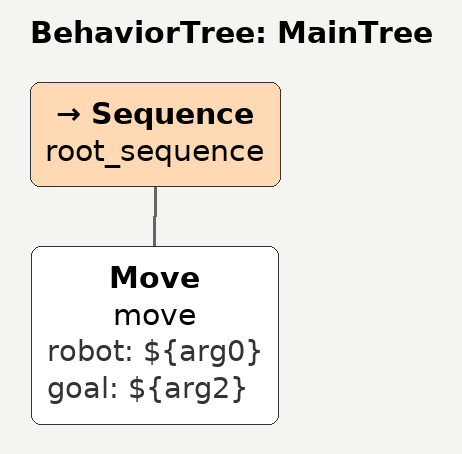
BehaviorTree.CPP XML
<root main_tree_to_execute = "MainTree" >
    <BehaviorTree ID="MainTree">
       <Sequence name="root_sequence">
           <Move name="move" robot="${arg0}" goal="${arg2}"/>
       </Sequence>
    </BehaviorTree>
</root>
